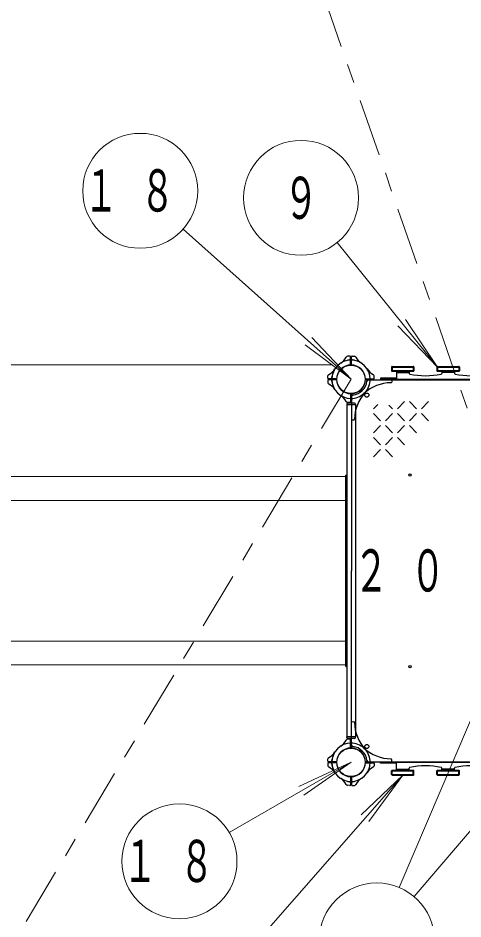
# Model space of a CAD drawing. Units: millimetres on the paper. Extents: x -385 to 0, y -594 to 267.
# Drawn here: x -241.22 to -218.01, y 106.64 to 153.68 of the extents above; entities that cross this region are included whole.
import ezdxf
from ezdxf.enums import TextEntityAlignment as Align

# ---------------------------------------------------------------- set-up
doc = ezdxf.new("R2010")
doc.units = ezdxf.units.MM
doc.linetypes.add('USER2', pattern=[6, 3, -1, 1, -1])
doc.layers.add('LY_1', color=7, linetype='Continuous', lineweight=25)
doc.styles.add('ＭＳ ゴシック', font='')
doc.styles.get('ＭＳ ゴシック').set_extended_font_data('MS Gothic')

msp = doc.modelspace()

# ---------------------------------------------------------------- linework, layer by layer
at = {"layer": 'LY_1', "linetype": 'USER2', "lineweight": 13}
for p, q in [((-225.345, 155.037), (-211.348, 114.82)), ((-223.848, 134.819), (-270.692, 56.601))]:
    msp.add_line(p, q, dxfattribs=at)
at = {"layer": 'LY_1', "lineweight": 13}
for p, q in [((-232.61, 142.66), (-223.848, 134.819)), ((-224.574, 141.959), (-219.329, 135.451)), ((-219.329, 135.451), (-221.001, 137.942)), ((-219.329, 135.451), (-221.408, 137.614)), ((-223.848, 134.819), (-225.901, 137.007)), ((-223.848, 134.819), (-226.249, 136.617)), ((-224.848, 135.569), (-331.041, 135.569)), ((-221.055, 133.651), (-221.43, 133.276)), ((-220.43, 133.276), (-220.805, 133.651)), ((-219.805, 133.651), (-220.18, 133.276)), ((-222.457, 133.498), (-222.68, 133.276)), ((-221.68, 133.276), (-221.879, 133.475)), ((-222.305, 132.651), (-222.68, 133.026)), ((-221.68, 133.026), (-222.055, 132.651)), ((-221.055, 132.651), (-221.43, 133.026)), ((-220.43, 133.026), (-220.805, 132.651)), ((-219.805, 132.651), (-220.18, 133.026)), ((-222.305, 132.401), (-222.68, 132.026)), ((-221.68, 132.026), (-222.055, 132.401)), ((-221.055, 132.401), (-221.43, 132.026)), ((-220.43, 132.026), (-220.805, 132.401)), ((-222.305, 131.401), (-222.68, 131.776)), ((-221.68, 131.776), (-222.055, 131.401)), ((-221.055, 131.401), (-221.43, 131.776)), ((-221.329, 108.283), (-211.562, 131.277)), ((-222.305, 131.151), (-222.68, 130.776)), ((-221.68, 130.776), (-222.055, 131.151)), ((-286.375, 129.736), (-224.075, 129.736)), ((-286.375, 128.486), (-224.075, 128.486)), ((-286.375, 121.152), (-224.075, 121.152)), ((-286.375, 119.902), (-224.075, 119.902)), ((-220.556, 107.805), (-211.562, 118.361)), ((-230.2, 111.15), (-223.848, 114.819)), ((-223.848, 114.819), (-226.567, 113.551)), ((-223.848, 114.819), (-226.305, 113.098)), ((-235.839, 97.388), (-221.148, 114.152)), ((-221.148, 114.152), (-223.314, 112.077)), ((-221.148, 114.152), (-222.921, 111.733))]:
    msp.add_line(p, q, dxfattribs=at)
at = {"layer": 'LY_1'}
for p, q in [((-223.907, 136.026), (-224.038, 136.022)), ((-223.873, 135.6), (-223.873, 135.993)), ((-223.823, 135.6), (-223.823, 135.993)), ((-223.788, 136.026), (-223.667, 136.022)), ((-224.015, 135.805), (-224.015, 135.808)), ((-223.681, 135.805), (-223.681, 135.808)), ((-221.731, 135.461), (-221.731, 135.261)), ((-221.706, 135.486), (-220.59, 135.486)), ((-221.706, 135.236), (-220.59, 135.236)), ((-221.696, 135.451), (-220.6, 135.451)), ((-221.696, 135.451), (-221.696, 135.271)), ((-221.696, 135.271), (-220.6, 135.271)), ((-221.481, 135.236), (-221.481, 134.819)), ((-221.481, 135.182), (-220.815, 135.182)), ((-220.815, 135.236), (-220.815, 135.119)), ((-220.6, 135.451), (-220.6, 135.271)), ((-220.565, 135.461), (-220.565, 135.261)), ((-219.365, 135.461), (-219.365, 135.261)), ((-219.34, 135.486), (-218.223, 135.486)), ((-219.34, 135.236), (-218.223, 135.236)), ((-219.33, 135.451), (-218.233, 135.451)), ((-219.33, 135.451), (-219.33, 135.271)), ((-219.33, 135.271), (-218.233, 135.271)), ((-219.115, 135.236), (-219.115, 135.119)), ((-218.448, 135.182), (-219.115, 135.182)), ((-218.448, 135.236), (-218.448, 135.119)), ((-218.233, 135.451), (-218.233, 135.271)), ((-218.198, 135.461), (-218.198, 135.261)), ((-225.055, 134.879), (-225.05, 135.01)), ((-225.055, 134.76), (-225.051, 134.638)), ((-224.629, 134.844), (-225.022, 134.844)), ((-224.629, 134.794), (-225.022, 134.794)), ((-224.834, 134.986), (-224.837, 134.986)), ((-224.834, 134.652), (-224.837, 134.652)), ((-223.067, 134.844), (-222.674, 134.844)), ((-223.067, 134.794), (-217.598, 134.794)), ((-222.641, 134.879), (-222.645, 135)), ((-221.481, 134.872), (-222.306, 134.872)), ((-222.306, 134.872), (-222.306, 134.819)), ((-222.306, 134.819), (-212.89, 134.819)), ((-221.724, 134.759), (-221.728, 134.672)), ((-223.907, 133.612), (-224.029, 133.616)), ((-223.873, 134.038), (-223.873, 133.645)), ((-223.823, 134.038), (-223.823, 124.819)), ((-224.075, 133.527), (-224.075, 133.486)), ((-224.075, 133.486), (-224.075, 116.152)), ((-223.621, 133.486), (-224.075, 133.486)), ((-223.671, 133.577), (-224.025, 133.577)), ((-223.621, 133.527), (-223.621, 133.486)), ((-223.621, 133.486), (-223.621, 116.152)), ((-223.788, 132.695), (-223.701, 132.7)), ((-224.118, 129.819), (-224.075, 129.819)), ((-224.118, 119.819), (-224.118, 129.819)), ((-223.823, 115.6), (-223.823, 124.819)), ((-224.075, 119.819), (-224.118, 119.819)), ((-223.788, 116.943), (-223.701, 116.939)), ((-223.621, 116.152), (-224.075, 116.152)), ((-224.075, 116.111), (-224.075, 116.152)), ((-223.907, 116.026), (-224.029, 116.022)), ((-223.671, 116.061), (-224.025, 116.061)), ((-223.873, 115.6), (-223.873, 115.993)), ((-223.621, 116.111), (-223.621, 116.152)), ((-225.055, 114.879), (-225.051, 115)), ((-224.629, 114.844), (-225.022, 114.844)), ((-224.629, 114.794), (-225.022, 114.794)), ((-224.834, 114.986), (-224.837, 114.986)), ((-223.067, 114.844), (-217.598, 114.844)), ((-223.067, 114.794), (-222.674, 114.794)), ((-222.306, 114.819), (-212.89, 114.819)), ((-222.306, 114.766), (-222.306, 114.819)), ((-221.724, 114.879), (-221.728, 114.967)), ((-221.481, 114.402), (-221.481, 114.819)), ((-225.055, 114.76), (-225.05, 114.629)), ((-224.834, 114.652), (-224.837, 114.652)), ((-222.641, 114.76), (-222.645, 114.638)), ((-221.481, 114.766), (-222.306, 114.766)), ((-221.731, 114.177), (-221.731, 114.377)), ((-221.706, 114.402), (-220.59, 114.402)), ((-221.696, 114.367), (-220.6, 114.367)), ((-221.696, 114.187), (-221.696, 114.367)), ((-221.481, 114.456), (-220.815, 114.456)), ((-220.815, 114.402), (-220.815, 114.519)), ((-220.6, 114.187), (-220.6, 114.367)), ((-220.565, 114.177), (-220.565, 114.377)), ((-219.365, 114.177), (-219.365, 114.377)), ((-219.34, 114.402), (-218.223, 114.402)), ((-219.33, 114.367), (-218.233, 114.367)), ((-219.33, 114.187), (-219.33, 114.367)), ((-219.115, 114.402), (-219.115, 114.519)), ((-218.448, 114.456), (-219.115, 114.456)), ((-218.448, 114.402), (-218.448, 114.519)), ((-218.233, 114.187), (-218.233, 114.367)), ((-218.198, 114.177), (-218.198, 114.377)), ((-223.873, 114.038), (-223.873, 113.645)), ((-223.823, 114.038), (-223.823, 113.645)), ((-221.706, 114.152), (-220.59, 114.152)), ((-221.696, 114.187), (-220.6, 114.187)), ((-219.34, 114.152), (-218.223, 114.152)), ((-219.33, 114.187), (-218.233, 114.187)), ((-223.907, 113.612), (-224.038, 113.617)), ((-224.015, 113.833), (-224.015, 113.83)), ((-223.788, 113.612), (-223.667, 113.616)), ((-223.681, 113.833), (-223.681, 113.83))]:
    msp.add_line(p, q, dxfattribs=at)
at = {"layer": 'LY_1', "lineweight": 13}
for centre in [(-234.845, 144.661), (-226.456, 144.295), (-232.798, 109.649), (-222.502, 105.522)]:
    msp.add_circle(centre, 3, dxfattribs=at)
at = {"layer": 'LY_1'}
for centre, radius in [((-223.848, 134.819), 0.743), ((-223.023, 133.994), 0.108), ((-220.765, 129.819), 0.0625), ((-220.765, 119.819), 0.0625), ((-223.023, 115.644), 0.108), ((-223.848, 114.819), 0.743)]:
    msp.add_circle(centre, radius, dxfattribs=at)
for centre, radius, start, end in [((-224.839, 136.361), 0.833, 302.7272, 332.5412), ((-224.026, 135.939), 0.0833, 92, 152.5412), ((-223.906, 135.993), 0.0333, 0, 92), ((-223.79, 135.993), 0.0333, 88, 180), ((-223.67, 135.939), 0.0833, 27.4588, 88), ((-222.857, 136.361), 0.833, 207.4588, 237.2728), ((-223.848, 134.819), 1, 90, 180), ((-223.848, 134.819), 0.75, 90, 180), ((-223.998, 135.808), 0.0167, 98.6269, 180), ((-223.848, 134.819), 1.017, 90, 98.6269), ((-223.906, 135.6), 0.0333, 274.2707, 0), ((-223.848, 134.819), 1.017, 81.3731, 90), ((-223.848, 134.819), 1, 0, 90), ((-223.848, 134.819), 0.75, 0, 90), ((-223.79, 135.6), 0.0333, 180, 265.7293), ((-223.698, 135.808), 0.0167, 0, 81.3731), ((-224.968, 134.997), 0.0833, 117.4588, 178), ((-225.39, 135.81), 0.833, 297.4588, 327.2728), ((-222.306, 135.81), 0.833, 212.7272, 242.5412), ((-222.728, 134.997), 0.0833, 2, 62.5412), ((-221.706, 135.461), 0.025, 90, 180), ((-221.706, 135.261), 0.025, 180, 270), ((-220.781, 135.119), 0.0333, 180, 258.7698), ((-219.965, 139.233), 4.227, 258.7698, 281.2302), ((-220.59, 135.461), 0.025, 0, 90), ((-220.59, 135.261), 0.025, 270, 0), ((-219.34, 135.461), 0.025, 90, 180), ((-219.34, 135.261), 0.025, 180, 270), ((-219.148, 135.119), 0.0333, 281.2302, 0), ((-218.415, 135.119), 0.0333, 180, 258.7698), ((-217.598, 139.233), 4.227, 258.7698, 281.2302), ((-218.223, 135.461), 0.025, 0, 90), ((-218.223, 135.261), 0.025, 270, 0), ((-225.022, 134.877), 0.0333, 178, 270), ((-225.022, 134.761), 0.0333, 90, 182), ((-224.968, 134.641), 0.0833, 182, 242.5412), ((-225.39, 133.828), 0.833, 32.7272, 62.5412), ((-223.848, 134.819), 1.017, 171.3731, 180), ((-223.848, 134.819), 1.017, 180, 188.6269), ((-224.837, 134.969), 0.0167, 90, 171.3731), ((-224.837, 134.669), 0.0167, 188.6269, 270), ((-223.848, 134.819), 1, 180, 270), ((-224.629, 134.877), 0.0333, 270, 355.7293), ((-224.629, 134.761), 0.0333, 4.2707, 90), ((-223.848, 134.819), 0.75, 180, 270), ((-223.848, 134.819), 0.75, 270, 0), ((-223.848, 134.819), 0.833, 276.7872, 353.2128), ((-221.72, 132.474), 2.167, 91.0841, 132.2172), ((-223.848, 134.819), 1, 317.7828, 0), ((-223.067, 134.877), 0.0333, 184.2707, 270), ((-223.067, 134.761), 0.0333, 90, 175.7293), ((-222.938, 134.711), 0.0833, 90, 173.2128), ((-222.674, 134.877), 0.0333, 270, 2), ((-221.762, 134.674), 0.0333, 271.0842, 357), ((-221.757, 134.761), 0.0333, 357, 90), ((-221.503, 132.691), 2.167, 137.7828, 178.9159), ((-224.839, 133.277), 0.833, 27.4588, 57.2728), ((-224.026, 133.7), 0.0833, 207.4588, 268), ((-223.906, 133.645), 0.0333, 268, 0), ((-223.906, 134.038), 0.0333, 0, 85.7293), ((-223.848, 134.819), 1, 270, 312.2172), ((-223.79, 134.038), 0.0333, 94.2707, 180), ((-223.74, 133.909), 0.0833, 96.7872, 180), ((-224.025, 133.527), 0.05, 90, 180), ((-223.671, 133.527), 0.05, 0, 90), ((-223.79, 132.728), 0.0333, 180, 273), ((-223.702, 132.733), 0.0333, 273, 358.9158), ((-223.79, 116.91), 0.0333, 87, 180), ((-223.702, 116.905), 0.0333, 1.0841, 87), ((-221.503, 116.947), 2.167, 181.0841, 222.2172), ((-223.848, 114.819), 1, 90, 180), ((-224.839, 116.361), 0.833, 302.7272, 332.5412), ((-224.026, 115.939), 0.0833, 92, 152.5412), ((-224.025, 116.111), 0.05, 180, 270), ((-223.906, 115.993), 0.0333, 0, 92), ((-223.848, 114.819), 1, 47.7828, 90), ((-223.671, 116.111), 0.05, 270, 0), ((-225.39, 115.81), 0.833, 297.4588, 327.2728), ((-223.848, 114.819), 0.75, 90, 180), ((-223.906, 115.6), 0.0333, 274.2707, 0), ((-223.848, 114.819), 0.75, 0, 90), ((-223.74, 115.729), 0.0833, 180, 263.2128), ((-223.79, 115.6), 0.0333, 180, 265.7293), ((-223.848, 114.819), 0.833, 6.7872, 83.2128), ((-221.72, 117.164), 2.167, 227.7828, 268.9158), ((-223.848, 114.819), 1, 0, 42.2172), ((-225.022, 114.877), 0.0333, 178, 270), ((-225.022, 114.761), 0.0333, 90, 182), ((-224.968, 114.997), 0.0833, 117.4588, 178), ((-223.848, 114.819), 1.017, 171.3731, 180), ((-223.848, 114.819), 1.017, 180, 188.6269), ((-224.837, 114.969), 0.0167, 90, 171.3731), ((-223.848, 114.819), 1, 180, 270), ((-224.629, 114.877), 0.0333, 270, 355.7293), ((-224.629, 114.761), 0.0333, 4.2707, 90), ((-223.848, 114.819), 0.75, 180, 270), ((-223.848, 114.819), 0.75, 270, 0), ((-223.848, 114.819), 1, 270, 0), ((-223.067, 114.877), 0.0333, 184.2707, 270), ((-223.067, 114.761), 0.0333, 90, 175.7293), ((-222.938, 114.927), 0.0833, 186.7872, 270), ((-222.674, 114.761), 0.0333, 358, 90), ((-221.762, 114.965), 0.0333, 3, 88.9159), ((-221.757, 114.877), 0.0333, 270, 3), ((-224.968, 114.641), 0.0833, 182, 242.5412), ((-225.39, 113.828), 0.833, 32.7272, 62.5412), ((-224.837, 114.669), 0.0167, 188.6269, 270), ((-222.306, 113.828), 0.833, 117.4588, 147.2728), ((-222.728, 114.641), 0.0833, 297.4588, 358), ((-221.706, 114.377), 0.025, 90, 180), ((-220.781, 114.519), 0.0333, 101.2302, 180), ((-219.965, 110.406), 4.227, 78.7698, 101.2302), ((-220.59, 114.377), 0.025, 0, 90), ((-219.34, 114.377), 0.025, 90, 180), ((-219.148, 114.519), 0.0333, 0, 78.7698), ((-218.415, 114.519), 0.0333, 101.2302, 180), ((-217.598, 110.406), 4.227, 78.7698, 101.2302), ((-218.223, 114.377), 0.025, 0, 90), ((-224.839, 113.277), 0.833, 27.4588, 57.2728), ((-223.906, 114.038), 0.0333, 0, 85.7293), ((-223.79, 114.038), 0.0333, 94.2707, 180), ((-222.857, 113.277), 0.833, 122.7272, 152.5412), ((-221.706, 114.177), 0.025, 180, 270), ((-220.59, 114.177), 0.025, 270, 0), ((-219.34, 114.177), 0.025, 180, 270), ((-218.223, 114.177), 0.025, 270, 0), ((-224.026, 113.7), 0.0833, 207.4588, 268), ((-223.998, 113.83), 0.0167, 180, 261.3731), ((-223.848, 114.819), 1.017, 261.3731, 270), ((-223.906, 113.645), 0.0333, 268, 0), ((-223.848, 114.819), 1.017, 270, 278.6269), ((-223.79, 113.645), 0.0333, 180, 272), ((-223.698, 113.83), 0.0167, 278.6269, 0), ((-223.67, 113.7), 0.0833, 272, 332.5412)]:
    msp.add_arc(centre, radius, start, end, dxfattribs=at)

# ---------------------------------------------------------------- texts
at = {"layer": 'LY_1', "style": 'ＭＳ ゴシック', "width": 0.6}
msp.add_text('９', height=2.199, dxfattribs=at).set_placement((-226.456, 144.295), align=Align.MIDDLE_CENTER)
at = {"layer": 'LY_1', "char_height": 2.199, "style": 'ＭＳ ゴシック'}
for s, insert, attachment_point in [('\\T1.64;\\W0.6;１８', (-234.845, 144.661), 5), ('\\T1.64;\\W0.6;２０００', (-223.698, 124.819), 4), ('\\T1.64;\\W0.6;１８', (-232.798, 109.649), 5)]:
    msp.add_mtext(s, dxfattribs=dict(at, insert=insert, attachment_point=attachment_point))

doc.saveas('drawing.dxf')
